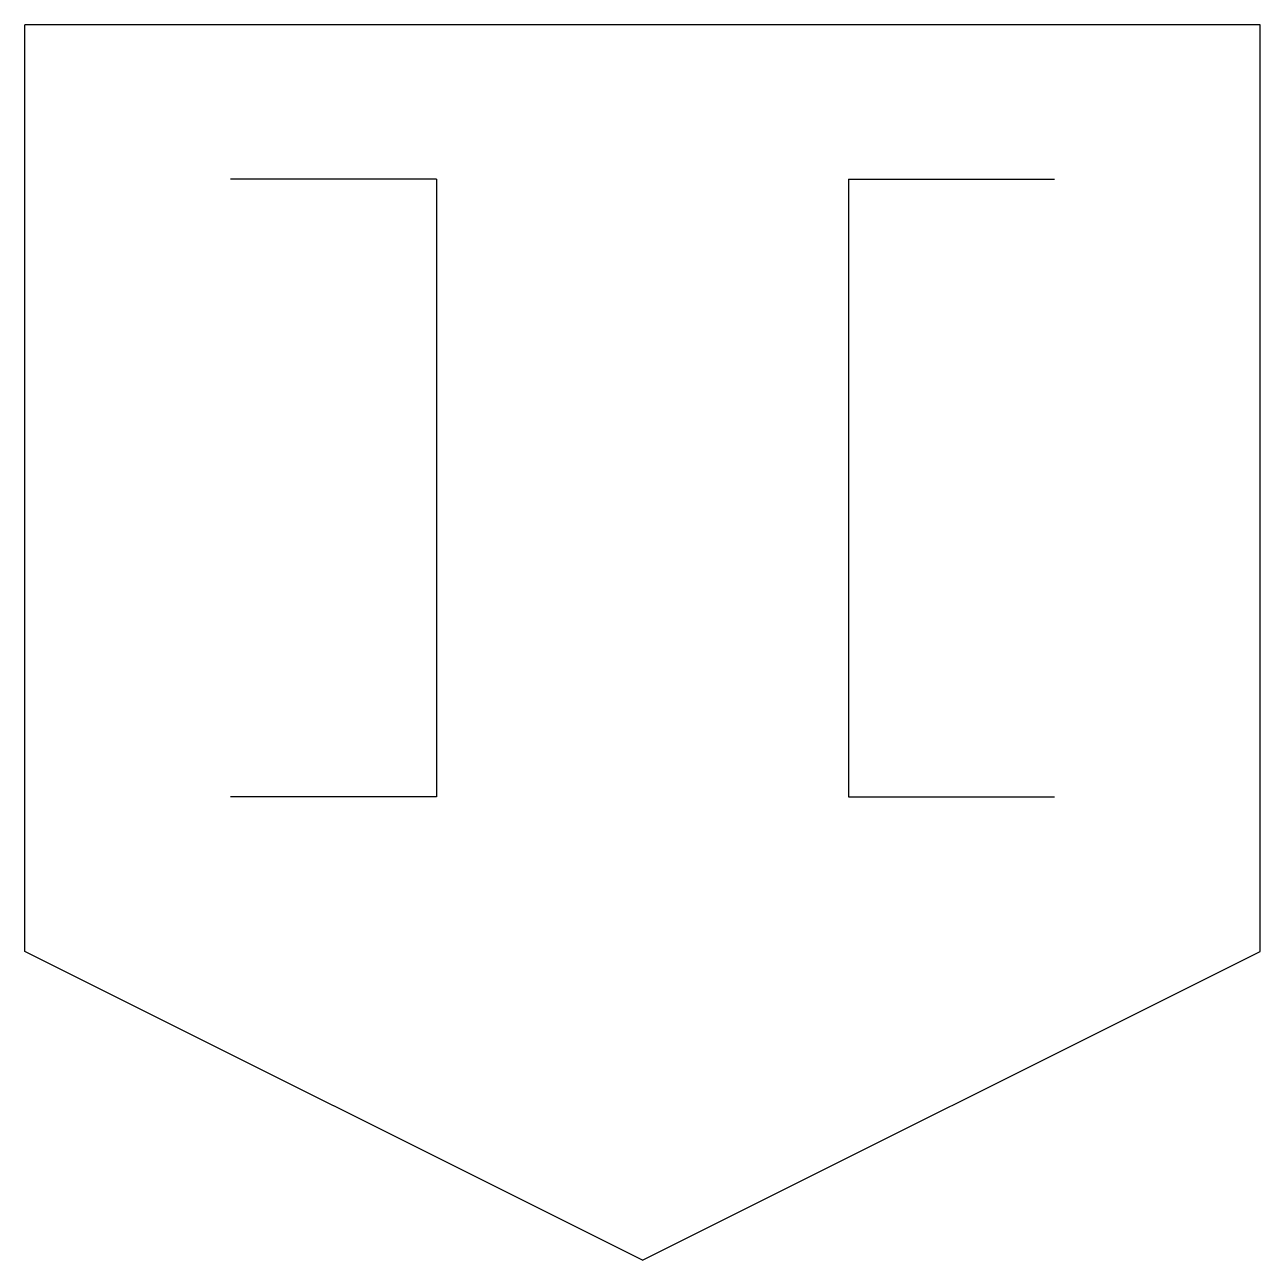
# Model space of a CAD drawing. Header units: millimetres. Extents: x -150 to 150, y -187 to 112.
import ezdxf

# ---------------------------------------------------------------- set-up
doc = ezdxf.new("R2010")
doc.units = ezdxf.units.MM

msp = doc.modelspace()

# ---------------------------------------------------------------- linework, layer by layer
at = {"color": 0, "linetype": 'ByBlock', "lineweight": -2}
for p, q in [((150, 112.5), (-150, 112.5)), ((-150, -112.5), (-150, 112.5)), ((150, -112.5), (150, 112.5)), ((-50, 75), (-100, 75)), ((-50, 75), (-50, -75)), ((50, 75), (50, -75)), ((50, 75), (100, 75)), ((-50, -75), (-100, -75)), ((50, -75), (100, -75)), ((0, -187.5), (-150, -112.5)), ((0, -187.5), (150, -112.5))]:
    msp.add_line(p, q, dxfattribs=at)

doc.saveas('drawing.dxf')
